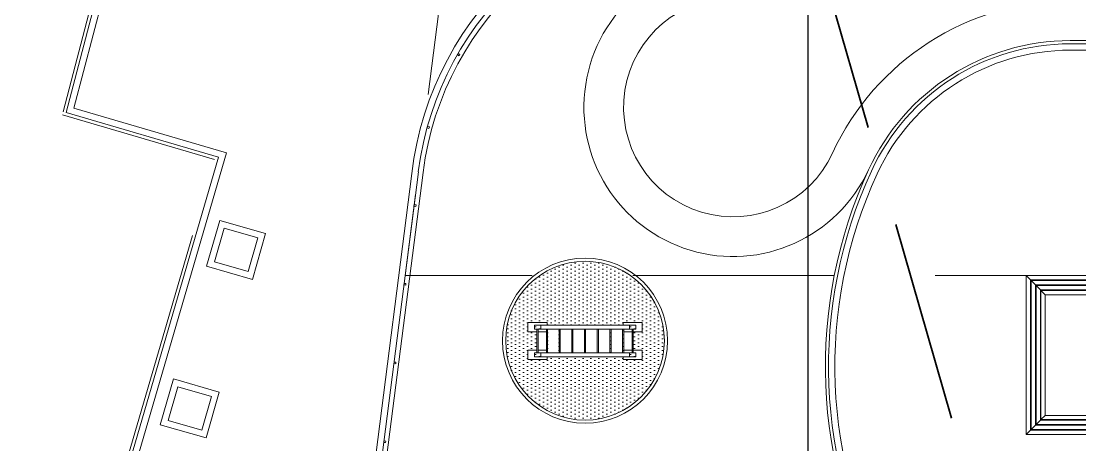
# Model space of a CAD drawing. Header units: millimetres. Extents: x 214 to 1190, y -192 to 1092.
# Drawn here: x 610.52 to 643.88, y 953.87 to 967.21 of the extents above; entities that cross this region are included whole.
import ezdxf

# ---------------------------------------------------------------- set-up
doc = ezdxf.new("R2010")
doc.units = ezdxf.units.MM
doc.linetypes.add('HIDDEN', pattern=[9.525, 6.35, -3.175])
doc.layers.add('I-ARQ', color=8, linetype='Continuous', lineweight=0)
doc.layers.add('I-ELET_PISO', color=5, linetype='HIDDEN', lineweight=35)
doc.layers.add('I-CARIMBO', color=1, linetype='Continuous')

# ---------------------------------------------------------------- blocks, each defined once
blk = doc.blocks.new('A$C7A5F3391')
at = {"layer": 'I-ARQ', "ltscale": 10}
for p, q in [((0.135, 4.865), (0, 5)), ((0.29, 4.71), (0.155, 4.845)), ((0.445, 4.555), (0.31, 4.69)), ((4.555, 4.555), (4.69, 4.69)), ((4.71, 4.71), (4.845, 4.845)), ((4.865, 4.865), (5, 5)), ((0.465, 4.535), (0.6, 4.4)), ((4.535, 4.535), (4.4, 4.4)), ((0.445, 0.445), (0.31, 0.31)), ((0.465, 0.465), (0.6, 0.6)), ((4.535, 0.465), (4.4, 0.6)), ((4.555, 0.445), (4.69, 0.31)), ((0.135, 0.135), (0, 0)), ((0.29, 0.29), (0.155, 0.155)), ((4.71, 0.29), (4.845, 0.155)), ((4.865, 0.135), (5, 0))]:
    blk.add_line(p, q, dxfattribs=at)
for points in [[(0, 4.865), (0, 5), (5, 5), (5, 0), (4.865, 0)], [(5, 0.135), (5, 0), (0, 0), (0, 5), (0.135, 5)], [(0, 4.71), (0, 4.845)], [(0, 4.555), (0, 4.69)], [(0.135, 4.865), (0.135, 0.135), (4.865, 0.135)], [(4.865, 0.135), (4.865, 4.865), (0.135, 4.865)], [(0.155, 4.845), (4.845, 4.845), (4.845, 0.155), (0.155, 0.155), (0.155, 4.845)], [(0.29, 4.71), (0.29, 0.29), (4.71, 0.29)], [(0.29, 4.575), (0.29, 4.71), (4.71, 4.71), (4.71, 0.465)], [(4.71, 0.29), (4.71, 4.71), (0.29, 4.71)], [(4.535, 0.29), (0.29, 0.29), (0.29, 4.535)], [(4.535, 0.465), (0.465, 0.465), (0.465, 4.535)], [(4.535, 0), (4.4, 0)]]:
    blk.add_lwpolyline(points, dxfattribs=at)
for points in [[(4.69, 0.31), (0.31, 0.31), (0.31, 4.69), (4.69, 4.69), (4.69, 0.31)], [(4.555, 0.445), (4.555, 4.555), (0.445, 4.555), (0.445, 0.445), (4.555, 0.445)], [(0.465, 4.535), (0.465, 0.465), (4.535, 0.465), (4.535, 4.535)], [(4.4, 0.6), (4.4, 4.4), (0.6, 4.4), (0.6, 0.6), (4.4, 0.6)]]:
    blk.add_lwpolyline(points, close=True, dxfattribs=at)
blk = doc.blocks.new('A$C3E7E2C63')
at = {"layer": 'I-ARQ'}
for points in [[(0.09, 3), (0, 3), (0, 3.6), (0.3, 3.6), (0.3, 3.317)], [(1.08, 3), (1.17, 3), (1.17, 3.6), (0.87, 3.6), (0.87, 3.317)], [(0.3, 3.282), (0.3, 3.017)], [(0.87, 3.282), (0.87, 3.017)], [(0.09, 0.6), (0, 0.6), (0, 0), (0.3, 0), (0.3, 0.282)], [(0.3, 0.317), (0.3, 0.582)], [(1.08, 0.6), (1.17, 0.6), (1.17, 0), (0.87, 0), (0.87, 0.282)], [(0.87, 0.317), (0.87, 0.582)]]:
    blk.add_lwpolyline(points, dxfattribs=at)
for points in [[(0.09, 3.4), (0.09, 3.2), (0.21, 3.2), (0.21, 3.4)], [(0.09, 3.4), (0.09, 0.2), (0.21, 0.2), (0.21, 3.4)], [(0.96, 3.4), (0.96, 3.2), (1.08, 3.2), (1.08, 3.4)], [(0.96, 3.4), (0.96, 0.2), (1.08, 0.2), (1.08, 3.4)], [(0.21, 3.317), (0.21, 3.282), (0.96, 3.282), (0.96, 3.317)], [(0.21, 3.017), (0.21, 2.982), (0.96, 2.982), (0.96, 3.017)], [(0.21, 2.617), (0.21, 2.582), (0.96, 2.582), (0.96, 2.617)], [(0.21, 2.217), (0.21, 2.182), (0.96, 2.182), (0.96, 2.217)], [(0.21, 1.817), (0.21, 1.782), (0.96, 1.782), (0.96, 1.817)], [(0.21, 1.417), (0.21, 1.382), (0.96, 1.382), (0.96, 1.417)], [(0.21, 1.017), (0.21, 0.982), (0.96, 0.982), (0.96, 1.017)], [(0.09, 0.2), (0.09, 0.4), (0.21, 0.4), (0.21, 0.2)], [(0.21, 0.617), (0.21, 0.582), (0.96, 0.582), (0.96, 0.617)], [(0.96, 0.2), (0.96, 0.4), (1.08, 0.4), (1.08, 0.2)], [(0.21, 0.282), (0.21, 0.317), (0.96, 0.317), (0.96, 0.282)]]:
    blk.add_lwpolyline(points, close=True, dxfattribs=at)
blk = doc.blocks.new('A$C1955152B')
at = {"layer": 'I-ARQ'}
h = blk.add_hatch(dxfattribs=at)
h.set_pattern_fill('DOTS', color=256, scale=2, style=0)
h.set_pattern_definition([(0, (0.1, 0.1), (0.0625, 0.125), [0, -0.125])])
h.paths.add_polyline_path([(0.1, 2.6, 1), (5.1, 2.6, 1)])
h.paths.add_polyline_path([(3.103, 1.402), (3.193, 1.402), (3.193, 0.802), (2.893, 0.802), (2.893, 1.085), (2.323, 1.085), (2.323, 0.802), (2.023, 0.802), (2.023, 1.402), (2.113, 1.402), (2.113, 3.802), (2.023, 3.802), (2.023, 4.402), (2.323, 4.402), (2.323, 4.12), (2.893, 4.12), (2.893, 4.402), (3.193, 4.402), (3.193, 3.802), (3.103, 3.802)], flags=16)
h.paths.add_polyline_path([(2.983, 3.385), (2.233, 3.385), (2.233, 3.42), (2.983, 3.42)], flags=0)
h.paths.add_polyline_path([(2.983, 3.02), (2.983, 2.985), (2.233, 2.985), (2.233, 3.02)], flags=0)
h.paths.add_polyline_path([(2.983, 3.785), (2.233, 3.785), (2.233, 3.82), (2.983, 3.82)], flags=0)
h.paths.add_polyline_path([(3.103, 4.002), (2.983, 4.002), (2.983, 4.202), (3.103, 4.202)], flags=0)
h.paths.add_polyline_path([(2.983, 2.62), (2.983, 2.585), (2.233, 2.585), (2.233, 2.62)], flags=0)
h.paths.add_polyline_path([(2.983, 2.22), (2.983, 2.185), (2.233, 2.185), (2.233, 2.22)], flags=0)
h.paths.add_polyline_path([(2.233, 4.002), (2.113, 4.002), (2.113, 4.202), (2.233, 4.202)], flags=0)
h.paths.add_polyline_path([(2.983, 1.82), (2.983, 1.785), (2.233, 1.785), (2.233, 1.82)], flags=0)
h.paths.add_polyline_path([(2.983, 1.42), (2.983, 1.385), (2.233, 1.385), (2.233, 1.42)], flags=0)
h.paths.add_polyline_path([(3.103, 1.202), (3.103, 1.002), (2.983, 1.002), (2.983, 1.202)], flags=0)
h.paths.add_polyline_path([(2.233, 1.202), (2.233, 1.002), (2.113, 1.002), (2.113, 1.202)], flags=0)
for radius in [2.6, 2.5]:
    blk.add_circle((2.6, 2.6), radius, dxfattribs=at)
blk.add_blockref('A$C3E7E2C63', (2.023, 0.802), dxfattribs=at)
blk = doc.blocks.new('CERCA')
at = {"layer": 'I-ARQ'}
blk.add_lwpolyline([(-0.025, 0), (0.025, 0), (0.025, -0.06), (-0.025, -0.06)], close=True, dxfattribs=at)

msp = doc.modelspace()

# ---------------------------------------------------------------- linework, layer by layer
at = {"layer": 'I-ARQ'}
for p, q in [((611.844, 964.359), (613.929, 972.363)), ((611.94, 964.331), (613.24, 969.322)), ((612.182, 964.468), (613.476, 969.433)), ((611.815, 964.263), (616.615, 962.86)), ((611.94, 964.331), (616.739, 962.928)), ((612.182, 964.468), (616.987, 963.063)), ((616.739, 962.928), (608.926, 936.213)), ((616.987, 963.063), (609.072, 935.997)), ((622.825, 962.412), (619.197, 934.053)), ((623.034, 962.469), (619.409, 934.134)), ((623.183, 962.449), (619.557, 934.115)), ((615.915, 960.467), (607.493, 931.666))]:
    msp.add_line(p, q, dxfattribs=at)
at = {"layer": 'I-ARQ', "linetype": 'HIDDEN'}
for p in [(624.151, 971.199), (655.192, 959.199)]:
    msp.add_line(p, (622.616, 959.199), dxfattribs=at)
at = {"layer": 'I-ARQ'}
for points in [[(643.578, 966.599, 0.292611), (637.221, 962.53, 0.240175), (637.749, 949.106, 0.240175)], [(643.578, 966.599, 0.292607), (637.221, 962.53, 0.000002), (637.221, 962.53, 0.000002)], [(741.793, 956.925, 0.40469), (731.798, 966.599, 0), (643.578, 966.599, 3059019602.697577)], [(643.578, 966.499, 0.292611), (637.312, 962.488, 0.240175), (637.836, 949.155, 0.240175)], [(643.578, 966.299, 0.292611), (637.493, 962.404, 0.240175), (638.011, 949.253, 0.240175)], [(741.693, 956.922, 0.40469), (731.798, 966.499), (643.578, 966.499)], [(741.493, 956.915, 0.40469), (731.798, 966.299), (643.578, 966.299)]]:
    msp.add_lwpolyline(points, format="xyb", dxfattribs=at)
for points in [[(617.804, 959.08), (616.363, 959.495), (616.778, 960.936), (618.22, 960.521)], [(617.667, 959.327), (616.61, 959.632), (616.915, 960.689), (617.972, 960.384)], [(616.345, 954.089), (614.903, 954.504), (615.319, 955.945), (616.76, 955.53)], [(616.208, 954.336), (615.151, 954.641), (615.456, 955.698), (616.513, 955.393)]]:
    msp.add_lwpolyline(points, close=True, dxfattribs=at)
for centre, radius, start, end in [((632.953, 961.199), 10.2, 89.5343, 173.174), ((632.953, 961.199), 10, 90, 172.7083), ((632.953, 961.199), 9.85, 90, 172.7083), ((632.953, 964.499), 4.7, 89.2534, 335.2321), ((632.953, 964.499), 3.45, 88.9845, 335.2326), ((643.578, 959.599), 8.25, 89.9981, 155.2409)]:
    msp.add_arc(centre, radius, start, end, dxfattribs=at)
at = {"layer": 'I-CARIMBO'}
msp.add_line((635.304, 1092.091), (635.304, 804.032), dxfattribs=at)
at = {"layer": 'I-ELET_PISO'}
msp.add_line((635.457, 969.964), (644.181, 939.582), dxfattribs=at)

# ---------------------------------------------------------------- block references
at = {"layer": 'I-ARQ'}
for name, p, rotation in [('CERCA', (624.279, 966.174), 60.1675533502816), ('CERCA', (623.318, 963.873), 74.49149820702661), ('CERCA', (622.899, 961.411), 82.70829715980393), ('A$C1955152B', (625.688, 959.75), 270), ('CERCA', (622.582, 958.931), 82.70829715980393), ('A$C7A5F3391', (642.192, 959.199), 270), ('CERCA', (622.264, 956.452), 82.70829715980393), ('CERCA', (621.947, 953.972), 82.70829715980393)]:
    msp.add_blockref(name, p, dxfattribs=dict(at, rotation=rotation))

doc.saveas('drawing.dxf')
